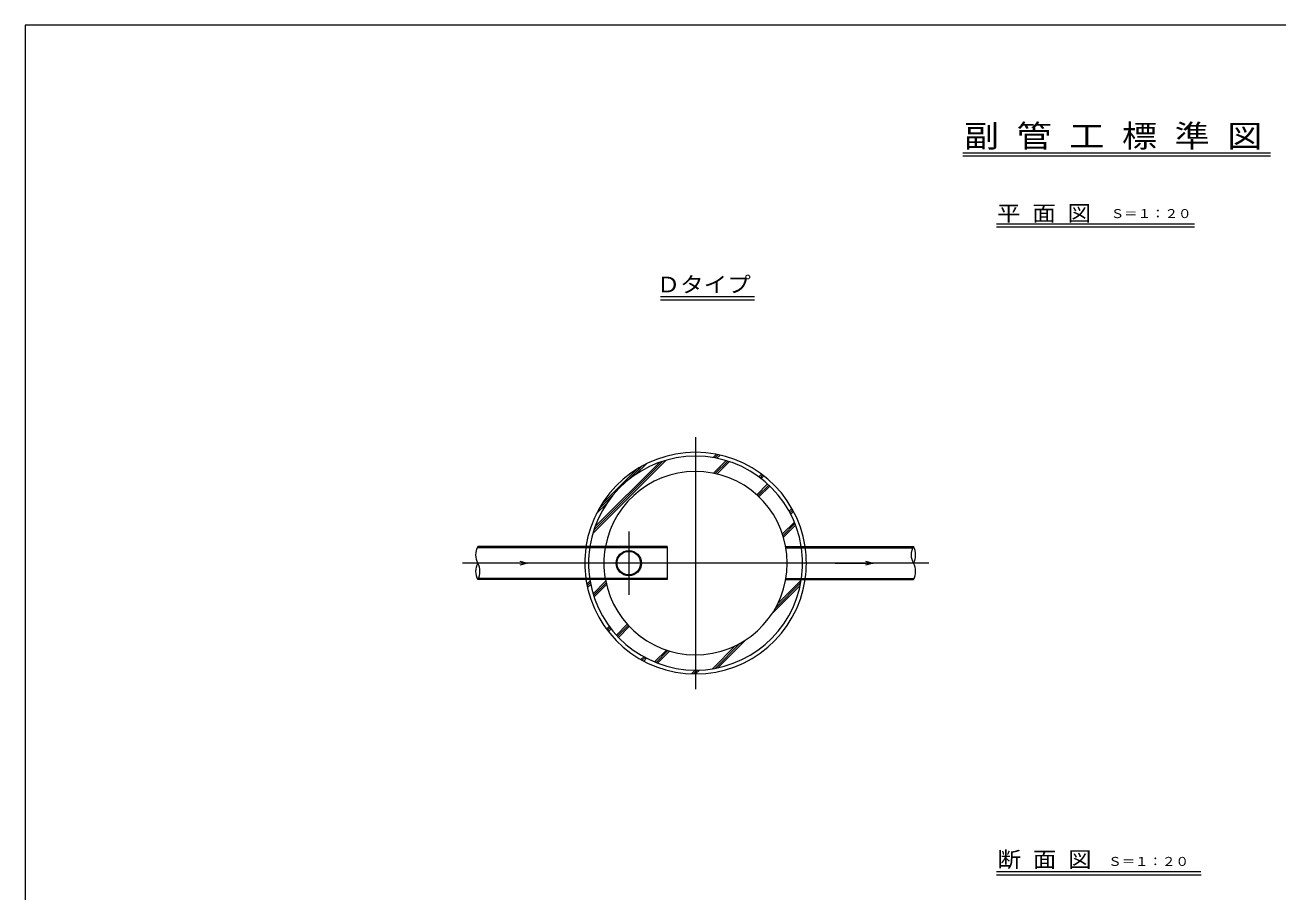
# Model space of a CAD drawing. Units: millimetres on the paper. Extents: x -390 to 406, y -282 to 282.
# Drawn here: x -390.5 to 19.3, y -1.5 to 282 of the extents above; entities that cross this region are included whole.
import ezdxf
from ezdxf.enums import TextEntityAlignment as Align

# ---------------------------------------------------------------- set-up
doc = ezdxf.new("R2010")
doc.units = ezdxf.units.MM
for name, color, linetype, lineweight in [('0-3__0-3__F-2_', 7, 'Continuous', 18), ('0-5__0-5__0-1_構造図', 7, 'Continuous', 18), ('0-6__0-6__0-4_センタ__', 7, 'Continuous', 18), ('0-7__0-7__0-5_寸法線1', 7, 'Continuous', 18), ('0-8__0-8__0-9_構造図2', 7, 'Continuous', 18), ('0-D__0-5__0-5_寸法線1', 7, 'Continuous', 18)]:
    doc.layers.add(name, color=color, linetype=linetype, lineweight=lineweight)
doc.styles.add('ＭＳ ゴシック', font='')
doc.styles.get('ＭＳ ゴシック').set_extended_font_data('MS Gothic')

msp = doc.modelspace()

# ---------------------------------------------------------------- linework, layer by layer
at = {"layer": '0-3__0-3__F-2_'}
msp.add_lwpolyline([(405.5, 282), (-390.5, 282), (-390.5, -282), (405.5, -282)], close=True, dxfattribs=at)
at = {"layer": '0-5__0-5__0-1_構造図'}
for p, q in [((-204.79, 115.737), (-180.901, 139.626)), ((-165.42, 140.53), (-164.343, 141.607)), ((-165.302, 135.426), (-161.179, 139.549)), ((-164.819, 140.425), (-163.754, 141.489)), ((-164.718, 135.303), (-160.638, 139.383)), ((-164.226, 140.31), (-163.174, 141.363)), ((-204.479, 116.756), (-181.92, 139.314)), ((-204.113, 117.828), (-182.993, 138.949)), ((-201.851, 125.312), (-190.477, 136.686)), ((-193.496, 132.961), (-188.747, 137.709)), ((-190.697, 135.052), (-187.26, 138.489)), ((-164.143, 135.171), (-160.104, 139.21)), ((-151.159, 128.356), (-147.619, 131.896)), ((-150.789, 128.019), (-147.251, 131.557)), ((-150.493, 134.245), (-149.599, 135.139)), ((-150.425, 127.676), (-146.888, 131.212)), ((-150.087, 133.943), (-149.195, 134.835)), ((-149.687, 133.636), (-148.796, 134.527)), ((-202.874, 123.583), (-198.126, 128.331)), ((-203.654, 122.095), (-200.217, 125.532)), ((-140.556, 122.968), (-139.637, 123.887)), ((-140.306, 122.511), (-139.384, 123.433)), ((-140.063, 122.047), (-139.137, 122.973)), ((-142.735, 115.567), (-138.854, 119.447)), ((-142.561, 115.034), (-138.65, 118.945)), ((-142.396, 114.492), (-138.452, 118.436)), ((-180.513, 111.406), (-242.42, 111.406)), ((-180.513, 111.406), (-180.513, 100.606)), ((-141.66, 111.406), (-99.92, 111.406)), ((-228.67, 106.676), (-226.17, 106.006)), ((-115.545, 106.676), (-113.045, 106.006)), ((-226.17, 106.006), (-238.67, 106.006)), ((-226.17, 106.006), (-228.67, 105.336)), ((-113.045, 106.006), (-115.545, 105.336)), ((-180.513, 100.606), (-242.42, 100.606)), ((-206.772, 99.179), (-205.695, 100.256)), ((-206.654, 98.59), (-205.589, 99.654)), ((-206.527, 98.009), (-205.475, 99.062)), ((-204.714, 96.014), (-200.591, 100.137)), ((-204.548, 95.473), (-200.468, 99.553)), ((-204.375, 94.939), (-200.336, 98.978)), ((-146.015, 89.659), (-136.932, 98.742)), ((-144.947, 91.435), (-136.757, 99.624)), ((-144.181, 92.908), (-136.61, 100.479)), ((-141.66, 100.606), (-99.92, 100.606)), ((-200.303, 84.434), (-199.409, 85.328)), ((-200, 84.03), (-199.108, 84.922)), ((-199.692, 83.631), (-198.801, 84.522)), ((-197.061, 82.454), (-193.521, 85.994)), ((-196.722, 82.086), (-193.184, 85.624)), ((-196.377, 81.724), (-192.841, 85.26)), ((-165.644, 71.445), (-158.073, 79.016)), ((-164.789, 71.592), (-156.6, 79.782)), ((-163.907, 71.768), (-154.824, 80.85)), ((-189.051, 74.473), (-188.133, 75.391)), ((-188.597, 74.22), (-187.675, 75.142)), ((-188.138, 73.972), (-187.212, 74.898)), ((-184.612, 73.69), (-180.732, 77.57)), ((-184.109, 73.485), (-180.198, 77.396)), ((-183.6, 73.287), (-179.657, 77.231)), ((-172.53, 69.781), (-171.305, 71.006)), ((-171.842, 69.762), (-170.593, 71.01)), ((-171.141, 69.756), (-169.867, 71.03))]:
    msp.add_line(p, q, dxfattribs=at)
msp.add_lwpolyline([(-113.045, 106.006), (-125.545, 106.006), (-113.045, 106.006)], dxfattribs=at)
for centre, radius, start, end in [((-171.17, 106.006), 36.25, 8.56698, 171.43302), ((-171.17, 106.006), 35, 8.87537, 171.12463), ((-171.17, 106.006), 30, 190.36976, 169.63024), ((-237.744, 108.706), 5.4, 150, 210), ((-95.244, 108.706), 5.4, 150, 210), ((-104.597, 108.706), 5.4, 330, 30), ((-237.744, 103.306), 5.4, 150, 210), ((-247.097, 103.306), 5.4, 330, 30), ((-104.597, 103.306), 5.4, 330, 30), ((-171.17, 106.006), 36.25, 188.56698, 351.43302), ((-171.17, 106.006), 35, 188.87537, 351.12463)]:
    msp.add_arc(centre, radius, start, end, dxfattribs=at)
at = {"layer": '0-6__0-6__0-4_センタ__'}
for p, q in [((-171.17, 147.256), (-171.17, 64.756)), ((-193.013, 116.406), (-193.013, 95.606)), ((-94.92, 106.006), (-247.42, 106.006))]:
    msp.add_line(p, q, dxfattribs=at)
at = {"layer": '0-7__0-7__0-5_寸法線1'}
for p, q in [((-182.624, 193.164), (-151.867, 193.164)), ((-182.624, 192.164), (-151.867, 192.164))]:
    msp.add_line(p, q, dxfattribs=at)
at = {"layer": '0-8__0-8__0-9_構造図2'}
for p, q in [((-180.513, 111.056), (-242.606, 111.056)), ((-141.598, 111.056), (-100.106, 111.056)), ((-180.513, 100.956), (-242.235, 100.956)), ((-141.598, 100.956), (-99.735, 100.956))]:
    msp.add_line(p, q, dxfattribs=at)
for radius in [4.125, 3.85]:
    msp.add_circle((-193.013, 106.006), radius, dxfattribs=at)
for radius, start, end in [(36.25, 171.99206, 188.00794), (35, 171.70408, 188.29592), (30, 170.30907, 189.69093), (35, 351.70408, 8.29592), (36.25, 351.99206, 8.00794)]:
    msp.add_arc((-171.17, 106.006), radius, start, end, dxfattribs=at)
at = {"layer": '0-D__0-5__0-5_寸法線1'}
for p, q in [((-83.709, 240.195), (16.857, 240.195)), ((-83.709, 239.195), (16.857, 239.195)), ((-72.714, 216.984), (-8.015, 216.984)), ((-72.714, 215.984), (-8.015, 215.984)), ((-72.714, 5.101), (-5.892, 5.101)), ((-72.714, 4.101), (-5.782, 4.101))]:
    msp.add_line(p, q, dxfattribs=at)

# ---------------------------------------------------------------- texts
at = {"layer": '0-7__0-7__0-5_寸法線1', "style": 'ＭＳ ゴシック', "width": 1.1}
msp.add_text('Ｄタイプ', height=5.132, dxfattribs=at).set_placement((-183.907, 193.019), align=Align.BOTTOM_LEFT)
at = {"layer": '0-D__0-5__0-5_寸法線1', "style": 'ＭＳ ゴシック'}
for s, height, width, p in [('副 管 工 標 準 図', 7.331, 1.15, (-83.413, 239.86)), ('平 面 図', 5.132, 1.1, (-72.57, 216.336)), ('Ｓ＝１：２０', 2.933, 1.1, (-35.361, 217.984)), ('断 面 図', 5.132, 1.1, (-72.397, 4.993)), ('Ｓ＝１：２０', 2.933, 1.1, (-36.193, 6.101))]:
    msp.add_text(s, height=height, dxfattribs=dict(at, width=width)).set_placement(p, align=Align.BOTTOM_LEFT)

doc.saveas('drawing.dxf')
